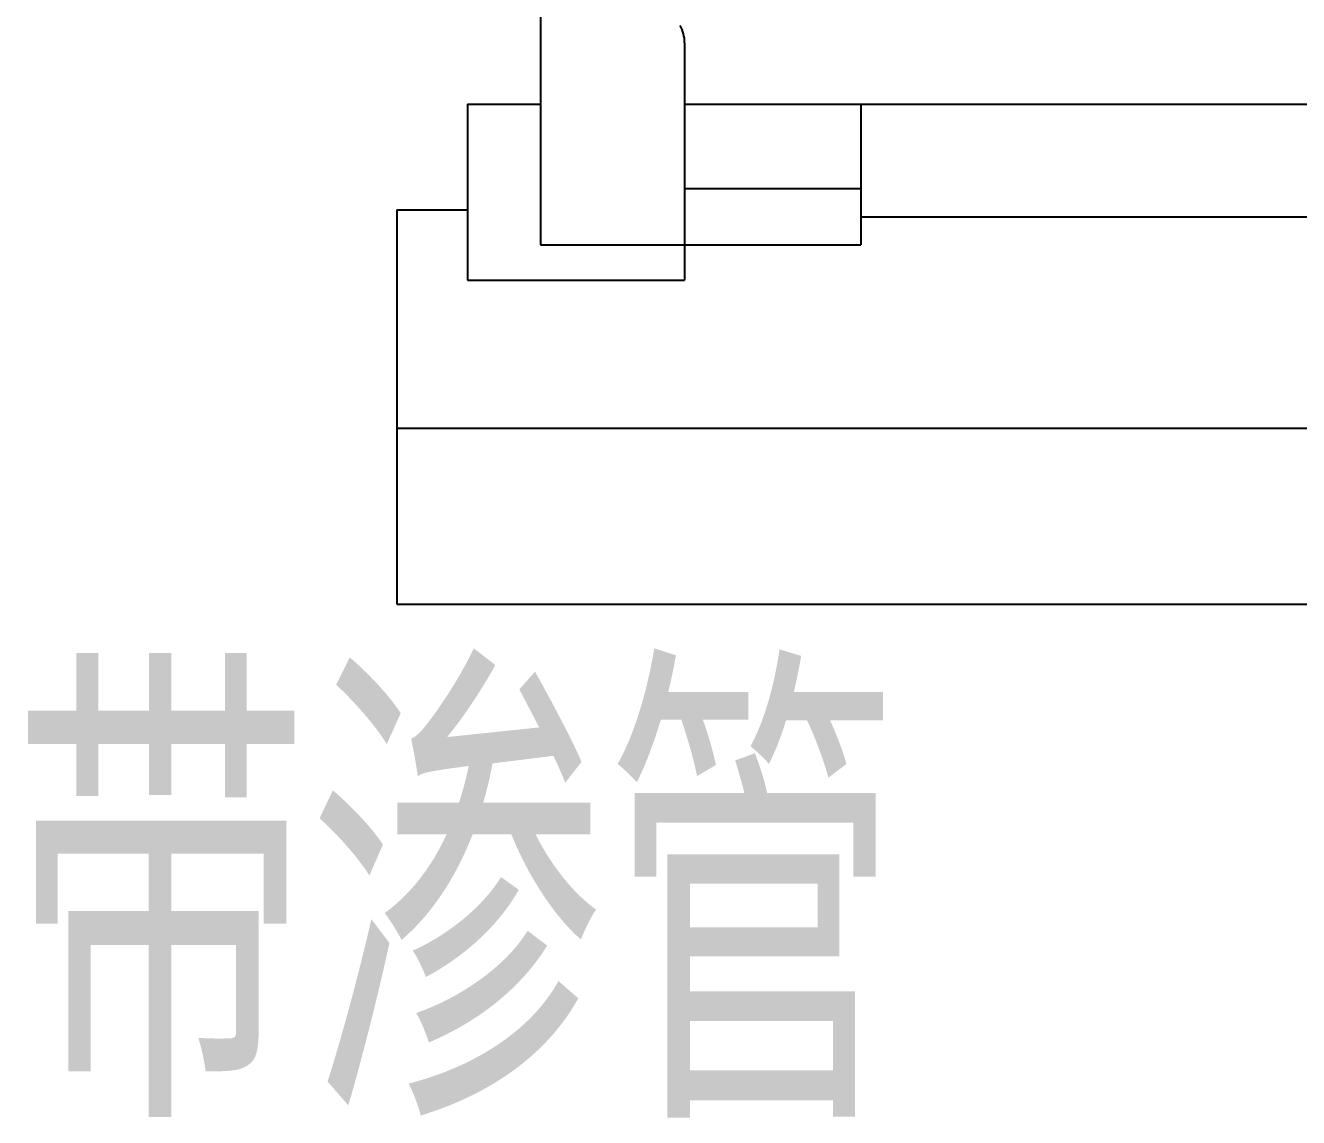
# Model space of a CAD drawing. Extents: x -1568 to -728, y -1287 to -990.
# Drawn here: x -1426.7 to -1417.66, y -1221.49 to -1213.74 of the extents above; entities that cross this region are included whole.
import ezdxf

# ---------------------------------------------------------------- set-up
doc = ezdxf.new("R2010")
doc.units = 0
doc.header["$LTSCALE"] = 5
doc.layers.get('0').update_dxf_attribs({"linetype": 'CONTINUOUS'})
doc.layers.add('文字', color=7, linetype='CONTINUOUS')
doc.styles.get("Standard").update_dxf_attribs({"font": 'simplex1.shx', "width": 0.7, "bigfont": 'hztxt.shx'})

msp = doc.modelspace()

# ---------------------------------------------------------------- linework, layer by layer
for p, q in [((-1423.04167, -1213.05047), (-1423.04167, -1215.30047)), ((-1422.0189, -1213.86648), (-1422.0189, -1215.55047)), ((-1423.5607, -1214.30047), (-1423.04167, -1214.30047)), ((-1423.5607, -1214.30047), (-1423.04167, -1214.30047)), ((-1423.5607, -1214.30047), (-1423.5607, -1215.55047)), ((-1422.0189, -1214.30047), (-1403.2689, -1214.30047)), ((-1422.0189, -1214.30047), (-1422.0189, -1215.55047)), ((-1422.0189, -1214.30047), (-1422.0189, -1215.55047)), ((-1420.7689, -1214.30047), (-1420.7689, -1214.90047)), ((-1420.7689, -1214.50047), (-1420.7689, -1214.70047)), ((-1420.7689, -1214.70047), (-1420.7689, -1215.30047)), ((-1422.0189, -1214.90047), (-1420.7689, -1214.90047)), ((-1424.0607, -1215.05047), (-1424.0607, -1216.60047)), ((-1424.0607, -1215.05047), (-1424.0607, -1216.60047)), ((-1424.0607, -1215.05047), (-1423.5607, -1215.05047)), ((-1420.7689, -1215.10047), (-1401.60813, -1215.10047)), ((-1423.04167, -1215.30047), (-1422.0189, -1215.30047)), ((-1422.0189, -1215.30047), (-1420.7689, -1215.30047)), ((-1422.015, -1215.33022), (-1422.015, -1215.33022)), ((-1423.5607, -1215.55047), (-1422.0189, -1215.55047)), ((-1424.0607, -1216.60047), (-1401.60813, -1216.60047)), ((-1424.0607, -1216.60047), (-1424.0607, -1217.85047)), ((-1424.0607, -1217.85047), (-1401.60813, -1217.85047))]:
    msp.add_line(p, q)
at = {"linetype": 'Continuous'}
for p, q in [((-1422.0189, -1214.90047), (-1422.0189, -1214.90047)), ((-1422.0189, -1215.40047), (-1422.0189, -1215.40047))]:
    msp.add_line(p, q, dxfattribs=at)
msp.add_arc((-1422.2689, -1213.86648), 0.25, 0, 29.579962)

# ---------------------------------------------------------------- texts
at = {"layer": '文字', "width": 0.7}
msp.add_text('绿化带渗管', height=3, dxfattribs=at).set_placement((-1430.98468, -1221.48923))

doc.saveas('drawing.dxf')
